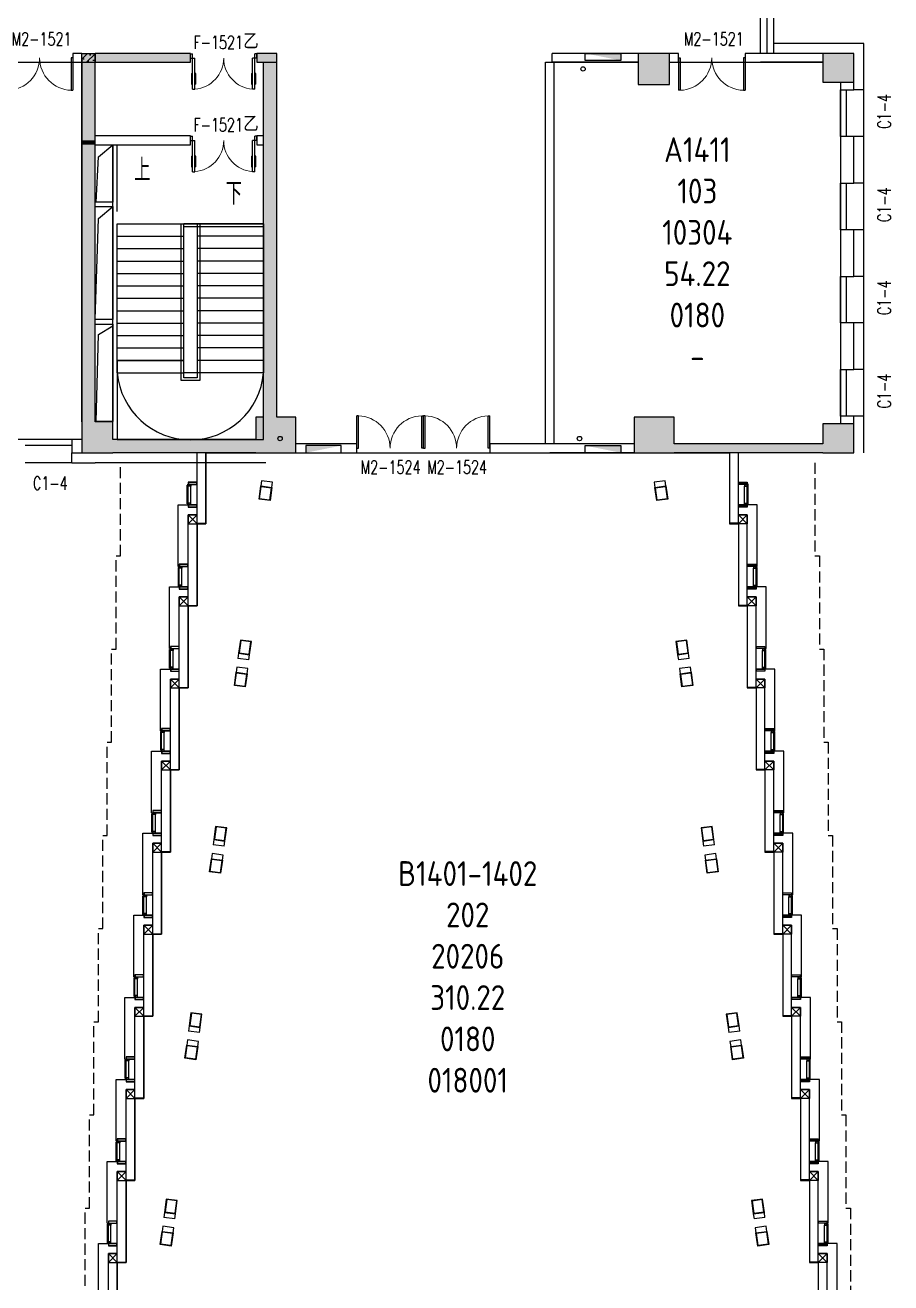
# Model space of a CAD drawing. Extents: x 2066852 to 2142668, y 313528 to 416301.
# Drawn here: x 2123138 to 2142649, y 364957 to 393301 of the extents above; entities that cross this region are included whole.
import ezdxf

# ---------------------------------------------------------------- set-up
doc = ezdxf.new("R2010")
doc.units = 0
doc.header["$LTSCALE"] = 1000
doc.header["$MEASUREMENT"] = 0
doc.linetypes.add('DASH', pattern=[0.35, 0.25, -0.1])
for name, color, linetype in [('body', 30, 'Continuous'), ('RM$', 5, 'Continuous'), ('RM$TXT', 5, 'Continuous'), ('消防', 222, 'Continuous')]:
    doc.layers.add(name, color=color, linetype=linetype)
doc.styles.add('_TCH_DIM', font='SIMPLEX', dxfattribs={"bigfont": 'GBCBIG'})
doc.styles.add('_TCH_WINDOW', font='txt.shx', dxfattribs={"height": 3.5, "bigfont": 'hztxt.shx'})
doc.styles.get("Standard").update_dxf_attribs({"font": 'gbenor.shx', "bigfont": 'gbcbig.shx'})

# ---------------------------------------------------------------- blocks, each defined once
blk = doc.blocks.new('cde')
at = {"layer": '消防'}
blk.add_hatch(color=256, dxfattribs=at).paths.add_polyline_path([(-873427, -271674), (-874227, -271674), (-873427, -271834)])
blk.add_lwpolyline([(-874227, -271674), (-873427, -271674), (-873427, -271834), (-874227, -271834)], close=True, dxfattribs=at)
blk = doc.blocks.new('fw1')
at = {"layer": 'body'}
for p, q in [((2130523, 440580), (2130576, 441599)), ((2130576, 441599), (2130896, 441870)), ((2130896, 440580), (2130496, 440580)), ((2130576, 440209), (2130896, 440480)), ((2130497, 437930), (2130576, 440209)), ((2130576, 437595), (2130896, 437790)), ((2130523, 435630), (2130576, 437595)), ((2130897, 435630), (2130497, 435630)), ((2130897, 435630), (2130497, 435630))]:
    blk.add_line(p, q, dxfattribs=at)
for points in [[(2130496, 441870), (2130896, 441870), (2130896, 440580), (2130496, 440580)], [(2130496, 440480), (2130896, 440480), (2130896, 437930), (2130497, 437930)], [(2130497, 437830), (2130896, 437830), (2130896, 435630), (2130497, 435630)]]:
    blk.add_lwpolyline(points, close=True, dxfattribs=at)
blk = doc.blocks.new('$WINLIB2D$00000004')
for p, q in [((-0.5, 0.5), (0.5, 0.5)), ((-0.5, 0.241), (0.5, 0.241)), ((-0.5, -0.5), (0.5, -0.5))]:
    blk.add_line(p, q)
blk = doc.blocks.new('$DorLib2D$00000002')
for p, q in [((-0.5, 0), (-0.5, 0.4875)), ((-0.475, 0.4875), (-0.5, 0.4875)), ((-0.475, 0), (-0.475, 0.4875)), ((0.475, 0), (0.475, 0.4875)), ((0.475, 0.4875), (0.5, 0.4875)), ((0.5, 0), (0.5, 0.4875)), ((-0.5, 0), (-0.475, 0)), ((0.5, 0), (0.475, 0))]:
    blk.add_line(p, q)
at = {"lineweight": 13}
for centre, start, end in [((-0.4875, 0), 0, 88.53072), ((0.4875, 0), 91.46928, 180)]:
    blk.add_arc(centre, 0.4875, start, end, dxfattribs=at)
blk = doc.blocks.new('$DorLib2D$00000011')
at = {"lineweight": 13}
for p, q in [((-0.483, 0.396), (-0.483, 0.235)), ((-0.417, 0.396), (-0.417, 0.235)), ((0.417, 0.396), (0.417, 0.235)), ((0.483, 0.396), (0.483, 0.235))]:
    blk.add_line(p, q, dxfattribs=at)
for p, q in [((-0.483, 0.396), (-0.467, 0.396)), ((-0.467, 0.471), (-0.467, -0.062)), ((-0.467, 0.471), (-0.433, 0.471)), ((-0.433, 0.471), (-0.433, 0.004)), ((-0.417, 0.396), (-0.433, 0.396)), ((0.417, 0.396), (0.433, 0.396)), ((0.433, 0.471), (0.433, 0.004)), ((0.467, 0.471), (0.433, 0.471)), ((0.467, 0.471), (0.467, -0.062)), ((0.483, 0.396), (0.467, 0.396)), ((-0.483, 0.235), (-0.467, 0.235)), ((-0.417, 0.235), (-0.433, 0.235)), ((0.417, 0.235), (0.433, 0.235)), ((0.483, 0.235), (0.467, 0.235)), ((-0.5, 0.004), (-0.433, 0.004)), ((-0.5, 0.004), (-0.5, -0.062)), ((0.5, 0.004), (0.433, 0.004)), ((0.5, 0.004), (0.5, -0.062)), ((-0.5, -0.062), (-0.467, -0.062)), ((0.5, -0.062), (0.467, -0.062))]:
    blk.add_line(p, q)
for centre, start, end in [((-0.467, 0.004), 0, 85.904), ((0.467, 0.004), 94.096, 180)]:
    blk.add_arc(centre, 0.467, start, end, dxfattribs=at)

msp = doc.modelspace()

# ---------------------------------------------------------------- hatches: boundary and pattern name
at = {"layer": 'body'}
h = msp.add_hatch(dxfattribs=at)
h.set_pattern_fill('钢筋混凝土', color=256, scale=50, style=0)
h.set_pattern_definition([(45, (0, 0), (-88.388348, 88.388348), []), (50, (0, 0), (358.63009, -31.376067), [37.5, -412.5]), (355, (0, 0), (-69.375667, 376.096067), [30, -330]), (100.4514, (29.9, -2.6), (289.25469, 344.71977), [31.870095, -350.571056]), (46.1842, (0, 100), (533.62052, -82.75951), [56.25, -618.75]), (96.6356, (44.47, 93.1), (467.33135, 487.05894), [47.80514, -525.8565]), (351.1842, (0, 100), (467.33097, 487.0593), [45, -495]), (21, (50, 75), (298.453526, -201.309445), [37.5, -412.5]), (326, (50, 75), (121.657666, 362.57502), [30, -330]), (71.4514, (74.87, 58.22), (420.111314, 161.26525), [31.870095, -350.571056]), (37.5, (0, 0), (6.079928, 166.446927), [0, -326, 0, -335, 0, -331.25]), (7.5, (0, 0), (131.534769, 197.205856), [0, -191, 0, -318.5, 0, -126.25]), (327.5, (-111.5, 0), (266.911218, -11.277436), [0, -125, 0, -390, 0, -517.5]), (317.5, (-161.5, 0), (291.593085, 50.05249), [0, -162.5, 0, -259, 0, -367.5])])
h.paths.add_polyline_path([(2124713, 392464), (2124713, 392664), (2124413, 392664), (2124413, 392464)])
for points in [[(2124413, 390704), (2124713, 390704), (2124713, 392664), (2124413, 392664)], [(2124713, 392464), (2126863, 392464), (2126863, 392664), (2124713, 392664)], [(2128813, 392664), (2128363, 392664), (2128363, 392464), (2128813, 392464)], [(2136954, 391964), (2137663, 391964), (2137663, 392664), (2136954, 392664)], [(2141113, 392014), (2141813, 392014), (2141813, 392664), (2141113, 392664)], [(2128513, 384464), (2128813, 384464), (2128813, 392464), (2128513, 392464)], [(2124413, 390604), (2124713, 390604), (2124713, 390704), (2124413, 390704)], [(2124413, 384364), (2124713, 384364), (2124713, 390604), (2124413, 390604)], [(2124413, 383664), (2125113, 383664), (2125113, 384364), (2124413, 384364)], [(2128338, 383664), (2129238, 383664), (2129238, 384464), (2128338, 384464)], [(2136863, 383664), (2137763, 383664), (2137763, 384464), (2136863, 384464)], [(2141113, 383664), (2141813, 383664), (2141813, 384314), (2141113, 384314)], [(2125113, 383964), (2125113, 383664), (2128338, 383664), (2128338, 383964)], [(2137763, 383864), (2137763, 383664), (2141113, 383664), (2141113, 383864)]]:
    msp.add_hatch(color=256, dxfattribs=at).paths.add_polyline_path(points)

# ---------------------------------------------------------------- linework, layer by layer
for p, q in [((2139713, 392664), (2139713, 395065)), ((2139863, 392664), (2139863, 395065)), ((2140013, 392664), (2140013, 395065)), ((2142038, 392890), (2140013, 392890)), ((2142038, 391840), (2142038, 392890)), ((2124413, 392664), (2124213, 392664)), ((2124213, 392664), (2124213, 392464)), ((2124413, 392464), (2124413, 392664)), ((2124413, 392664), (2124713, 392664)), ((2124413, 390704), (2124413, 392664)), ((2124413, 392664), (2124713, 392664)), ((2124713, 392464), (2124713, 392664)), ((2124713, 390704), (2124713, 392664)), ((2126863, 392664), (2124713, 392664)), ((2124713, 392664), (2124713, 392464)), ((2126863, 392464), (2126863, 392664)), ((2128813, 392664), (2128363, 392664)), ((2128363, 392664), (2128363, 392464)), ((2128813, 392464), (2128813, 392664)), ((2136954, 392664), (2135013, 392664)), ((2135013, 392464), (2135013, 392664)), ((2137663, 392664), (2136954, 392664)), ((2136954, 392664), (2136954, 391964)), ((2137863, 392664), (2137663, 392664)), ((2137663, 391964), (2137663, 392664)), ((2137863, 392464), (2137863, 392664)), ((2139713, 392664), (2139363, 392664)), ((2139363, 392664), (2139363, 392464)), ((2141113, 392664), (2139713, 392664)), ((2141813, 392664), (2141113, 392664)), ((2141113, 392664), (2141113, 392014)), ((2141813, 392014), (2141813, 392664)), ((2124213, 392464), (2124413, 392464)), ((2124413, 392464), (2124713, 392464)), ((2124713, 392464), (2126863, 392464)), ((2128363, 392464), (2128813, 392464)), ((2128513, 384464), (2128513, 392464)), ((2128513, 392464), (2128813, 392464)), ((2128813, 384464), (2128813, 392464)), ((2134863, 383864), (2134863, 392464)), ((2134863, 392464), (2135063, 392464)), ((2136954, 392464), (2135013, 392464)), ((2135063, 383864), (2135063, 392464)), ((2137663, 392464), (2137863, 392464)), ((2139363, 392464), (2139713, 392464)), ((2141113, 392464), (2139713, 392464)), ((2141113, 392014), (2141813, 392014)), ((2141513, 392014), (2141513, 391840)), ((2141813, 391840), (2141813, 392014)), ((2136954, 391964), (2137663, 391964)), ((2141513, 391840), (2141813, 391840)), ((2142038, 391840), (2141813, 391840)), ((2124413, 390804), (2124413, 390804)), ((2124413, 390804), (2124413, 390604)), ((2124413, 390604), (2124413, 390704)), ((2124413, 384364), (2124413, 390604)), ((2124413, 390604), (2124413, 390604)), ((2126863, 390804), (2124713, 390804)), ((2124713, 390604), (2124713, 390704)), ((2124713, 384364), (2124713, 390604)), ((2124713, 390604), (2126863, 390604)), ((2125113, 383964), (2125113, 390604)), ((2125213, 389104), (2125213, 390604)), ((2125213, 389104), (2125213, 390604)), ((2125213, 389104), (2125213, 390604)), ((2126863, 390604), (2126863, 390804)), ((2128513, 390804), (2128363, 390804)), ((2128363, 390804), (2128363, 390604)), ((2128363, 390604), (2128513, 390604)), ((2128513, 390604), (2128513, 390804)), ((2141813, 390790), (2141513, 390790)), ((2141513, 390790), (2141513, 389740)), ((2141813, 389740), (2141813, 390790)), ((2142038, 390790), (2141813, 390790)), ((2142038, 389740), (2142038, 390790)), ((2141513, 389740), (2141813, 389740)), ((2142038, 389740), (2141813, 389740)), ((2125213, 385465), (2125213, 388825)), ((2125213, 388825), (2126713, 388825)), ((2126653, 385295), (2126653, 388825)), ((2126653, 388825), (2128513, 388825)), ((2127013, 388825), (2126713, 388825)), ((2126713, 385465), (2126713, 388825)), ((2126713, 385355), (2126713, 388765)), ((2126713, 388765), (2128513, 388765)), ((2127013, 388825), (2127013, 385465)), ((2128513, 388825), (2127013, 388825)), ((2127013, 388825), (2127013, 385355)), ((2127073, 388825), (2127013, 388825)), ((2127073, 388825), (2127073, 385295)), ((2128513, 388825), (2128513, 385465)), ((2128513, 388825), (2128513, 388765)), ((2141813, 388690), (2141513, 388690)), ((2141513, 388690), (2141513, 387640)), ((2141813, 387640), (2141813, 388690)), ((2142038, 388690), (2141813, 388690)), ((2142038, 387640), (2142038, 388690)), ((2125213, 388545), (2126713, 388545)), ((2128513, 388545), (2127013, 388545)), ((2125213, 388265), (2126713, 388265)), ((2128513, 388265), (2127013, 388265)), ((2125213, 387985), (2126713, 387985)), ((2128513, 387985), (2127013, 387985)), ((2125213, 387705), (2126713, 387705)), ((2128513, 387705), (2127013, 387705)), ((2141513, 387640), (2141813, 387640)), ((2142038, 387640), (2141813, 387640)), ((2125213, 387425), (2126713, 387425)), ((2128513, 387425), (2127013, 387425)), ((2125213, 387145), (2126713, 387145)), ((2128513, 387145), (2127013, 387145)), ((2125213, 386865), (2126713, 386865)), ((2128513, 386865), (2127013, 386865)), ((2125213, 386585), (2126713, 386585)), ((2128513, 386585), (2127013, 386585)), ((2141813, 386590), (2141513, 386590)), ((2141513, 386590), (2141513, 385540)), ((2141813, 385540), (2141813, 386590)), ((2142038, 386590), (2141813, 386590)), ((2142038, 385540), (2142038, 386590)), ((2125213, 386305), (2126713, 386305)), ((2128513, 386305), (2127013, 386305)), ((2125213, 386025), (2126713, 386025)), ((2128513, 386025), (2127013, 386025)), ((2125213, 385745), (2126713, 385745)), ((2125213, 385745), (2125213, 383964)), ((2126713, 385745), (2125213, 385745)), ((2126713, 385465), (2126713, 385745)), ((2128513, 385745), (2127013, 385745)), ((2141513, 385540), (2141813, 385540)), ((2142038, 385540), (2141813, 385540)), ((2125213, 385465), (2126713, 385465)), ((2127073, 385295), (2126653, 385295)), ((2128513, 385465), (2126713, 385465)), ((2127013, 385355), (2126713, 385355)), ((2128513, 385465), (2127013, 385465)), ((2128513, 383964), (2128513, 385465)), ((2124413, 384364), (2124413, 383664)), ((2125113, 384364), (2124713, 384364)), ((2125113, 383964), (2125113, 384364)), ((2128513, 384464), (2128338, 384464)), ((2128338, 384464), (2128338, 383964)), ((2129238, 384464), (2128813, 384464)), ((2129238, 383664), (2129238, 384464)), ((2137763, 384464), (2136863, 384464)), ((2136863, 384464), (2136863, 383664)), ((2137763, 383864), (2137763, 384464)), ((2141813, 384490), (2141513, 384490)), ((2141513, 384490), (2141513, 384314)), ((2141813, 384314), (2141813, 384490)), ((2142038, 384490), (2141813, 384490)), ((2142038, 383664), (2142038, 384490)), ((2141813, 384314), (2141113, 384314)), ((2141113, 384314), (2141113, 383864)), ((2141813, 383664), (2141813, 384314)), ((2124413, 383964), (2124188, 383964)), ((2124188, 383964), (2124188, 383664)), ((2128338, 383964), (2125113, 383964)), ((2125213, 383964), (2128513, 383964)), ((2130613, 383864), (2129238, 383864)), ((2130613, 383664), (2130613, 383864)), ((2134963, 383864), (2133613, 383864)), ((2133613, 383864), (2133613, 383664)), ((2136863, 383864), (2134963, 383864)), ((2141113, 383864), (2137763, 383864)), ((2124188, 383664), (2124413, 383664)), ((2124188, 383440), (2124188, 383664)), ((2124413, 383664), (2125113, 383664)), ((2128338, 383664), (2125113, 383664)), ((2125113, 383664), (2125113, 383664)), ((2128338, 383664), (2128338, 383664)), ((2128338, 383664), (2129238, 383664)), ((2129238, 383664), (2130613, 383664)), ((2133613, 383664), (2134963, 383664)), ((2136863, 383664), (2134963, 383664)), ((2136863, 383664), (2137763, 383664)), ((2141113, 383664), (2137763, 383664)), ((2137763, 383664), (2137763, 383664)), ((2141113, 383664), (2141813, 383664)), ((2124188, 383440), (2124713, 383440)), ((2128563, 383440), (2124713, 383440)), ((2126788, 382950), (2127013, 382950)), ((2126793, 382510), (2126793, 382930)), ((2126798, 382930), (2126793, 382930)), ((2126813, 382930), (2126808, 382930)), ((2126813, 382510), (2126813, 382930)), ((2139438, 382950), (2139213, 382950)), ((2139413, 382510), (2139413, 382930)), ((2139413, 382930), (2139418, 382930)), ((2139428, 382930), (2139433, 382930)), ((2139433, 382510), (2139433, 382930)), ((2126873, 382530), (2126873, 382910)), ((2139353, 382530), (2139353, 382910)), ((2126788, 382490), (2127013, 382490)), ((2126798, 382510), (2126793, 382510)), ((2126813, 382510), (2126808, 382510)), ((2139438, 382490), (2139213, 382490)), ((2139413, 382510), (2139418, 382510)), ((2139428, 382510), (2139433, 382510)), ((2126813, 382265), (2127013, 382065)), ((2127013, 382265), (2126813, 382065)), ((2139413, 382265), (2139213, 382065)), ((2139213, 382265), (2139413, 382065)), ((2126588, 381100), (2126813, 381100)), ((2126593, 380660), (2126593, 381080)), ((2126598, 381080), (2126593, 381080)), ((2126613, 381080), (2126608, 381080)), ((2126613, 380660), (2126613, 381080)), ((2126673, 380680), (2126673, 381060)), ((2139638, 381100), (2139413, 381100)), ((2139553, 380680), (2139553, 381060)), ((2139613, 380660), (2139613, 381080)), ((2139613, 381080), (2139618, 381080)), ((2139628, 381080), (2139633, 381080)), ((2139633, 380660), (2139633, 381080)), ((2126598, 380660), (2126593, 380660)), ((2126613, 380660), (2126608, 380660)), ((2139613, 380660), (2139618, 380660)), ((2139628, 380660), (2139633, 380660)), ((2126588, 380640), (2126813, 380640)), ((2126613, 380415), (2126813, 380215)), ((2126813, 380415), (2126613, 380215)), ((2139638, 380640), (2139413, 380640)), ((2139613, 380415), (2139413, 380215)), ((2139413, 380415), (2139613, 380215)), ((2126388, 379250), (2126613, 379250)), ((2139838, 379250), (2139613, 379250)), ((2126393, 378810), (2126393, 379230)), ((2126398, 379230), (2126393, 379230)), ((2126413, 379230), (2126408, 379230)), ((2126413, 378810), (2126413, 379230)), ((2126473, 378830), (2126473, 379210)), ((2139753, 378830), (2139753, 379210)), ((2139813, 378810), (2139813, 379230)), ((2139813, 379230), (2139818, 379230)), ((2139828, 379230), (2139833, 379230)), ((2139833, 378810), (2139833, 379230)), ((2126388, 378790), (2126613, 378790)), ((2126398, 378810), (2126393, 378810)), ((2126413, 378810), (2126408, 378810)), ((2139838, 378790), (2139613, 378790)), ((2139813, 378810), (2139818, 378810)), ((2139828, 378810), (2139833, 378810)), ((2126413, 378565), (2126613, 378365)), ((2126613, 378565), (2126413, 378365)), ((2139813, 378565), (2139613, 378365)), ((2139613, 378565), (2139813, 378365)), ((2126188, 377400), (2126413, 377400)), ((2126193, 376960), (2126193, 377380)), ((2126198, 377380), (2126193, 377380)), ((2126213, 377380), (2126208, 377380)), ((2126213, 376960), (2126213, 377380)), ((2126273, 376980), (2126273, 377360)), ((2140038, 377400), (2139813, 377400)), ((2139953, 376980), (2139953, 377360)), ((2140013, 376960), (2140013, 377380)), ((2140013, 377380), (2140018, 377380)), ((2140028, 377380), (2140033, 377380)), ((2140033, 376960), (2140033, 377380)), ((2126188, 376940), (2126413, 376940)), ((2126198, 376960), (2126193, 376960)), ((2126213, 376960), (2126208, 376960)), ((2126213, 376715), (2126413, 376515)), ((2126413, 376715), (2126213, 376515)), ((2140038, 376940), (2139813, 376940)), ((2140013, 376715), (2139813, 376515)), ((2139813, 376715), (2140013, 376515)), ((2140013, 376960), (2140018, 376960)), ((2140028, 376960), (2140033, 376960)), ((2125988, 375550), (2126213, 375550)), ((2125993, 375110), (2125993, 375530)), ((2125998, 375530), (2125993, 375530)), ((2126013, 375530), (2126008, 375530)), ((2126013, 375110), (2126013, 375530)), ((2126073, 375130), (2126073, 375510)), ((2140238, 375550), (2140013, 375550)), ((2140153, 375130), (2140153, 375510)), ((2140213, 375110), (2140213, 375530)), ((2140213, 375530), (2140218, 375530)), ((2140228, 375530), (2140233, 375530)), ((2140233, 375110), (2140233, 375530)), ((2125988, 375090), (2126213, 375090)), ((2125998, 375110), (2125993, 375110)), ((2126013, 375110), (2126008, 375110)), ((2140238, 375090), (2140013, 375090)), ((2140213, 375110), (2140218, 375110)), ((2140228, 375110), (2140233, 375110)), ((2126013, 374865), (2126213, 374665)), ((2126213, 374865), (2126013, 374665)), ((2140213, 374865), (2140013, 374665)), ((2140013, 374865), (2140213, 374665)), ((2125788, 373700), (2126013, 373700)), ((2125793, 373260), (2125793, 373680)), ((2125798, 373680), (2125793, 373680)), ((2125813, 373680), (2125808, 373680)), ((2125813, 373260), (2125813, 373680)), ((2125873, 373280), (2125873, 373660)), ((2140438, 373700), (2140213, 373700)), ((2140353, 373280), (2140353, 373660)), ((2140413, 373260), (2140413, 373680)), ((2140413, 373680), (2140418, 373680)), ((2140428, 373680), (2140433, 373680)), ((2140433, 373260), (2140433, 373680)), ((2125788, 373240), (2126013, 373240)), ((2125798, 373260), (2125793, 373260)), ((2125813, 373260), (2125808, 373260)), ((2125813, 373015), (2126013, 372815)), ((2126013, 373015), (2125813, 372815)), ((2140438, 373240), (2140213, 373240)), ((2140413, 373015), (2140213, 372815)), ((2140213, 373015), (2140413, 372815)), ((2140413, 373260), (2140418, 373260)), ((2140428, 373260), (2140433, 373260)), ((2125588, 371850), (2125813, 371850)), ((2125593, 371410), (2125593, 371830)), ((2125598, 371830), (2125593, 371830)), ((2125613, 371830), (2125608, 371830)), ((2125613, 371410), (2125613, 371830)), ((2125673, 371430), (2125673, 371810)), ((2140638, 371850), (2140413, 371850)), ((2140553, 371430), (2140553, 371810)), ((2140613, 371410), (2140613, 371830)), ((2140613, 371830), (2140618, 371830)), ((2140628, 371830), (2140633, 371830)), ((2140633, 371410), (2140633, 371830)), ((2125588, 371390), (2125813, 371390)), ((2125598, 371410), (2125593, 371410)), ((2125613, 371410), (2125608, 371410)), ((2140638, 371390), (2140413, 371390)), ((2140613, 371410), (2140618, 371410)), ((2140628, 371410), (2140633, 371410)), ((2125613, 371165), (2125813, 370965)), ((2125813, 371165), (2125613, 370965)), ((2140613, 371165), (2140413, 370965)), ((2140413, 371165), (2140613, 370965)), ((2125388, 370000), (2125613, 370000)), ((2125393, 369560), (2125393, 369980)), ((2125398, 369980), (2125393, 369980)), ((2125413, 369980), (2125408, 369980)), ((2125413, 369560), (2125413, 369980)), ((2125473, 369580), (2125473, 369960)), ((2140838, 370000), (2140613, 370000)), ((2140753, 369580), (2140753, 369960)), ((2140813, 369560), (2140813, 369980)), ((2140813, 369980), (2140818, 369980)), ((2140828, 369980), (2140833, 369980)), ((2140833, 369560), (2140833, 369980)), ((2125388, 369540), (2125613, 369540)), ((2125398, 369560), (2125393, 369560)), ((2125413, 369560), (2125408, 369560)), ((2140838, 369540), (2140613, 369540)), ((2140813, 369560), (2140818, 369560)), ((2140828, 369560), (2140833, 369560)), ((2125413, 369315), (2125613, 369115)), ((2125613, 369315), (2125413, 369115)), ((2140813, 369315), (2140613, 369115)), ((2140613, 369315), (2140813, 369115)), ((2125188, 368150), (2125413, 368150)), ((2125193, 367710), (2125193, 368130)), ((2125198, 368130), (2125193, 368130)), ((2125213, 368130), (2125208, 368130)), ((2125213, 367710), (2125213, 368130)), ((2125273, 367730), (2125273, 368110)), ((2141038, 368150), (2140813, 368150)), ((2140953, 367730), (2140953, 368110)), ((2141013, 367710), (2141013, 368130)), ((2141013, 368130), (2141018, 368130)), ((2141028, 368130), (2141033, 368130)), ((2141033, 367710), (2141033, 368130)), ((2125188, 367690), (2125413, 367690)), ((2125198, 367710), (2125193, 367710)), ((2125213, 367710), (2125208, 367710)), ((2141038, 367690), (2140813, 367690)), ((2141013, 367710), (2141018, 367710)), ((2141028, 367710), (2141033, 367710)), ((2125213, 367465), (2125413, 367265)), ((2125413, 367465), (2125213, 367265)), ((2141013, 367465), (2140813, 367265)), ((2140813, 367465), (2141013, 367265)), ((2124988, 366300), (2125213, 366300)), ((2124993, 365860), (2124993, 366280)), ((2124998, 366280), (2124993, 366280)), ((2125013, 366280), (2125008, 366280)), ((2125013, 365860), (2125013, 366280)), ((2125073, 365880), (2125073, 366260)), ((2141238, 366300), (2141013, 366300)), ((2141153, 365880), (2141153, 366260)), ((2141213, 365860), (2141213, 366280)), ((2141213, 366280), (2141218, 366280)), ((2141228, 366280), (2141233, 366280)), ((2141233, 365860), (2141233, 366280)), ((2124988, 365840), (2125213, 365840)), ((2124998, 365860), (2124993, 365860)), ((2125013, 365860), (2125008, 365860)), ((2141238, 365840), (2141013, 365840)), ((2141213, 365860), (2141218, 365860)), ((2141228, 365860), (2141233, 365860)), ((2125013, 365615), (2125213, 365415)), ((2125213, 365615), (2125013, 365415)), ((2141213, 365615), (2141013, 365415)), ((2141013, 365615), (2141213, 365415))]:
    msp.add_line(p, q, dxfattribs=at)
at = {"layer": 'body', "ltscale": 15}
for p, q in [((2128464, 383032), (2128448, 382916)), ((2128711, 382999), (2128464, 383032)), ((2128696, 382883), (2128711, 382999)), ((2137566, 383032), (2137318, 382999)), ((2137318, 382999), (2137333, 382883)), ((2137581, 382916), (2137566, 383032)), ((2127949, 379146), (2127934, 379030)), ((2128181, 378997), (2127934, 379030)), ((2128181, 378997), (2128197, 379113)), ((2137844, 379113), (2137860, 378997)), ((2138107, 379030), (2137860, 378997)), ((2138107, 379030), (2138092, 379146)), ((2127907, 378832), (2127892, 378716)), ((2128155, 378799), (2127907, 378832)), ((2128140, 378683), (2128155, 378799)), ((2138134, 378832), (2137886, 378799)), ((2137886, 378799), (2137902, 378683)), ((2138150, 378716), (2138134, 378832)), ((2127393, 374946), (2127377, 374830)), ((2127625, 374797), (2127377, 374830)), ((2127625, 374797), (2127641, 374913)), ((2138413, 374913), (2138428, 374797)), ((2138676, 374830), (2138428, 374797)), ((2138676, 374830), (2138660, 374946)), ((2127351, 374632), (2127336, 374516)), ((2127599, 374599), (2127351, 374632)), ((2127584, 374483), (2127599, 374599)), ((2138703, 374632), (2138455, 374599)), ((2138455, 374599), (2138471, 374483)), ((2138719, 374516), (2138703, 374632)), ((2126837, 370746), (2126821, 370630)), ((2139245, 370630), (2139229, 370746)), ((2127069, 370597), (2126821, 370630)), ((2127069, 370597), (2127084, 370713)), ((2138981, 370713), (2138997, 370597)), ((2139245, 370630), (2138997, 370597)), ((2126795, 370432), (2126780, 370316)), ((2127043, 370399), (2126795, 370432)), ((2127027, 370283), (2127043, 370399)), ((2139272, 370432), (2139024, 370399)), ((2139024, 370399), (2139040, 370283)), ((2139287, 370316), (2139272, 370432)), ((2126280, 366546), (2126265, 366430)), ((2126513, 366397), (2126528, 366513)), ((2139550, 366513), (2139566, 366397)), ((2139813, 366430), (2139798, 366546)), ((2126239, 366232), (2126223, 366116)), ((2126487, 366199), (2126239, 366232)), ((2126513, 366397), (2126265, 366430)), ((2139813, 366430), (2139566, 366397)), ((2139840, 366232), (2139593, 366199)), ((2139856, 366116), (2139840, 366232)), ((2126471, 366083), (2126487, 366199)), ((2139593, 366199), (2139608, 366083))]:
    msp.add_line(p, q, dxfattribs=at)
at = {"layer": 'body'}
for points in [[(2125755, 389536, 0, 0, 0), (2125755, 388453, 120, 0, 0), (2125755, 388003, 0, 0, 0)], [(2127805, 389105, 0, 0, 0), (2127805, 384776, 0, 0, 0), (2125655, 384776, 0, 0, 0), (2125655, 387162, 120, 0, 0), (2125655, 387612, 0, 0, 0)]]:
    msp.add_lwpolyline(points, format="xyseb", dxfattribs=at)
for points in [[(2125013, 363765), (2125013, 365615), (2125213, 365615), (2125213, 367465), (2125413, 367465), (2125413, 369315), (2125613, 369315), (2125613, 371165), (2125813, 371165), (2125813, 373015), (2126013, 373015), (2126013, 374865), (2126213, 374865), (2126213, 376715), (2126413, 376715), (2126413, 378565), (2126613, 378565), (2126613, 380415), (2126813, 380415), (2126813, 382265), (2127013, 382265), (2127013, 383664)], [(2127213, 383664), (2127213, 382065), (2127013, 382065), (2127013, 380215), (2126813, 380215), (2126813, 378365), (2126613, 378365), (2126613, 376515), (2126413, 376515), (2126413, 374665), (2126213, 374665), (2126213, 372815), (2126013, 372815), (2126013, 370965), (2125813, 370965), (2125813, 369115), (2125613, 369115), (2125613, 367265), (2125413, 367265), (2125413, 365415), (2125213, 365415), (2125213, 363565)], [(2139013, 383664), (2139013, 382065), (2139213, 382065), (2139213, 380215), (2139413, 380215), (2139413, 378365), (2139613, 378365), (2139613, 376515), (2139813, 376515), (2139813, 374665), (2140013, 374665), (2140013, 372815), (2140213, 372815), (2140213, 370965), (2140413, 370965), (2140413, 369115), (2140613, 369115), (2140613, 367265), (2140813, 367265), (2140813, 365415), (2141013, 365415), (2141013, 363565)], [(2141213, 363765), (2141213, 365615), (2141013, 365615), (2141013, 367465), (2140813, 367465), (2140813, 369315), (2140613, 369315), (2140613, 371165), (2140413, 371165), (2140413, 373015), (2140213, 373015), (2140213, 374865), (2140013, 374865), (2140013, 376715), (2139813, 376715), (2139813, 378565), (2139613, 378565), (2139613, 380415), (2139413, 380415), (2139413, 382265), (2139213, 382265), (2139213, 383664)], [(2126813, 382950), (2126873, 382950), (2126873, 382910), (2126813, 382910), (2126813, 382950)], [(2139413, 382950), (2139353, 382950), (2139353, 382910), (2139413, 382910), (2139413, 382950)], [(2126588, 381100), (2126588, 382490), (2126788, 382490)], [(2126813, 382490), (2126873, 382490), (2126873, 382530), (2126813, 382530), (2126813, 382490)], [(2139413, 382490), (2139353, 382490), (2139353, 382530), (2139413, 382530), (2139413, 382490)], [(2139638, 381100), (2139638, 382490), (2139438, 382490)], [(2126613, 381100), (2126673, 381100), (2126673, 381060), (2126613, 381060), (2126613, 381100)], [(2139613, 381100), (2139553, 381100), (2139553, 381060), (2139613, 381060), (2139613, 381100)], [(2126613, 380640), (2126673, 380640), (2126673, 380680), (2126613, 380680), (2126613, 380640)], [(2139613, 380640), (2139553, 380640), (2139553, 380680), (2139613, 380680), (2139613, 380640)], [(2126388, 379250), (2126388, 380640), (2126588, 380640)], [(2139838, 379250), (2139838, 380640), (2139638, 380640)], [(2126413, 379250), (2126473, 379250), (2126473, 379210), (2126413, 379210), (2126413, 379250)], [(2139813, 379250), (2139753, 379250), (2139753, 379210), (2139813, 379210), (2139813, 379250)], [(2126188, 377400), (2126188, 378790), (2126388, 378790)], [(2126413, 378790), (2126473, 378790), (2126473, 378830), (2126413, 378830), (2126413, 378790)], [(2139813, 378790), (2139753, 378790), (2139753, 378830), (2139813, 378830), (2139813, 378790)], [(2140038, 377400), (2140038, 378790), (2139838, 378790)], [(2126213, 377400), (2126273, 377400), (2126273, 377360), (2126213, 377360), (2126213, 377400)], [(2140013, 377400), (2139953, 377400), (2139953, 377360), (2140013, 377360), (2140013, 377400)], [(2126213, 376940), (2126273, 376940), (2126273, 376980), (2126213, 376980), (2126213, 376940)], [(2140013, 376940), (2139953, 376940), (2139953, 376980), (2140013, 376980), (2140013, 376940)], [(2125988, 375550), (2125988, 376940), (2126188, 376940)], [(2140238, 375550), (2140238, 376940), (2140038, 376940)], [(2126013, 375550), (2126073, 375550), (2126073, 375510), (2126013, 375510), (2126013, 375550)], [(2140213, 375550), (2140153, 375550), (2140153, 375510), (2140213, 375510), (2140213, 375550)], [(2125788, 373700), (2125788, 375090), (2125988, 375090)], [(2126013, 375090), (2126073, 375090), (2126073, 375130), (2126013, 375130), (2126013, 375090)], [(2140213, 375090), (2140153, 375090), (2140153, 375130), (2140213, 375130), (2140213, 375090)], [(2140438, 373700), (2140438, 375090), (2140238, 375090)], [(2125813, 373700), (2125873, 373700), (2125873, 373660), (2125813, 373660), (2125813, 373700)], [(2140413, 373700), (2140353, 373700), (2140353, 373660), (2140413, 373660), (2140413, 373700)], [(2125588, 371850), (2125588, 373240), (2125788, 373240)], [(2125813, 373240), (2125873, 373240), (2125873, 373280), (2125813, 373280), (2125813, 373240)], [(2140413, 373240), (2140353, 373240), (2140353, 373280), (2140413, 373280), (2140413, 373240)], [(2140638, 371850), (2140638, 373240), (2140438, 373240)], [(2125613, 371850), (2125673, 371850), (2125673, 371810), (2125613, 371810), (2125613, 371850)], [(2140613, 371850), (2140553, 371850), (2140553, 371810), (2140613, 371810), (2140613, 371850)], [(2125388, 370000), (2125388, 371390), (2125588, 371390)], [(2125613, 371390), (2125673, 371390), (2125673, 371430), (2125613, 371430), (2125613, 371390)], [(2140613, 371390), (2140553, 371390), (2140553, 371430), (2140613, 371430), (2140613, 371390)], [(2140838, 370000), (2140838, 371390), (2140638, 371390)], [(2125413, 370000), (2125473, 370000), (2125473, 369960), (2125413, 369960), (2125413, 370000)], [(2140813, 370000), (2140753, 370000), (2140753, 369960), (2140813, 369960), (2140813, 370000)], [(2125188, 368150), (2125188, 369540), (2125388, 369540)], [(2125413, 369540), (2125473, 369540), (2125473, 369580), (2125413, 369580), (2125413, 369540)], [(2140813, 369540), (2140753, 369540), (2140753, 369580), (2140813, 369580), (2140813, 369540)], [(2141038, 368150), (2141038, 369540), (2140838, 369540)], [(2125213, 368150), (2125273, 368150), (2125273, 368110), (2125213, 368110), (2125213, 368150)], [(2141013, 368150), (2140953, 368150), (2140953, 368110), (2141013, 368110), (2141013, 368150)], [(2124988, 366300), (2124988, 367690), (2125188, 367690)], [(2125213, 367690), (2125273, 367690), (2125273, 367730), (2125213, 367730), (2125213, 367690)], [(2141013, 367690), (2140953, 367690), (2140953, 367730), (2141013, 367730), (2141013, 367690)], [(2141238, 366300), (2141238, 367690), (2141038, 367690)], [(2125013, 366300), (2125073, 366300), (2125073, 366260), (2125013, 366260), (2125013, 366300)], [(2141213, 366300), (2141153, 366300), (2141153, 366260), (2141213, 366260), (2141213, 366300)], [(2124788, 364450), (2124788, 365840), (2124988, 365840)], [(2125013, 365840), (2125073, 365840), (2125073, 365880), (2125013, 365880), (2125013, 365840)], [(2141213, 365840), (2141153, 365840), (2141153, 365880), (2141213, 365880), (2141213, 365840)], [(2141438, 364450), (2141438, 365840), (2141238, 365840)]]:
    msp.add_lwpolyline(points, dxfattribs=at)
at = {"layer": 'body', "linetype": 'DASH'}
for points in [[(2124488, 364540), (2124488, 366640), (2124588, 366640), (2124588, 368740), (2124688, 368740), (2124688, 370840), (2124788, 370840), (2124788, 372940), (2124888, 372940), (2124888, 375040), (2124988, 375040), (2124988, 377140), (2125088, 377140), (2125088, 379240), (2125188, 379240), (2125188, 381340), (2125288, 381340), (2125288, 383440), (2124713, 383440)], [(2140938, 383440), (2140938, 381340), (2141038, 381340), (2141038, 379240), (2141138, 379240), (2141138, 377140), (2141238, 377140), (2141238, 375040), (2141338, 375040), (2141338, 372940), (2141438, 372940), (2141438, 370840), (2141538, 370840), (2141538, 368740), (2141638, 368740), (2141638, 366640), (2141738, 366640), (2141738, 364540)]]:
    msp.add_lwpolyline(points, dxfattribs=at)
at = {"layer": 'body'}
for points in [[(2127013, 383000), (2126813, 383000), (2126813, 382950), (2127013, 382950)], [(2127008, 382995), (2126818, 382995), (2126818, 382955), (2127008, 382955)], [(2126818, 382945), (2126868, 382945), (2126868, 382915), (2126818, 382915)], [(2139213, 383000), (2139413, 383000), (2139413, 382950), (2139213, 382950)], [(2139218, 382995), (2139408, 382995), (2139408, 382955), (2139218, 382955)], [(2139408, 382945), (2139358, 382945), (2139358, 382915), (2139408, 382915)], [(2128696, 382883), (2128657, 382586), (2128409, 382619), (2128448, 382916)], [(2128685, 382874), (2128648, 382597), (2128420, 382627), (2128457, 382905)], [(2137581, 382916), (2137621, 382619), (2137374, 382586), (2137333, 382883)], [(2137573, 382905), (2137610, 382628), (2137382, 382597), (2137345, 382874)], [(2127013, 382490), (2126813, 382490), (2126813, 382440), (2127013, 382440)], [(2126818, 382495), (2126868, 382495), (2126868, 382525), (2126818, 382525)], [(2127008, 382485), (2126818, 382485), (2126818, 382445), (2127008, 382445)], [(2139213, 382490), (2139413, 382490), (2139413, 382440), (2139213, 382440)], [(2139218, 382485), (2139408, 382485), (2139408, 382445), (2139218, 382445)], [(2139408, 382495), (2139358, 382495), (2139358, 382525), (2139408, 382525)], [(2126813, 382065), (2127013, 382065), (2127013, 382265), (2126813, 382265)], [(2127013, 382075), (2127213, 382075), (2127213, 382065), (2127013, 382065)], [(2139213, 382075), (2139013, 382075), (2139013, 382065), (2139213, 382065)], [(2139413, 382065), (2139213, 382065), (2139213, 382265), (2139413, 382265)], [(2126813, 381150), (2126613, 381150), (2126613, 381100), (2126813, 381100)], [(2126808, 381145), (2126618, 381145), (2126618, 381105), (2126808, 381105)], [(2126618, 381095), (2126668, 381095), (2126668, 381065), (2126618, 381065)], [(2139413, 381150), (2139613, 381150), (2139613, 381100), (2139413, 381100)], [(2139418, 381145), (2139608, 381145), (2139608, 381105), (2139418, 381105)], [(2139608, 381095), (2139558, 381095), (2139558, 381065), (2139608, 381065)], [(2126618, 380645), (2126668, 380645), (2126668, 380675), (2126618, 380675)], [(2139608, 380645), (2139558, 380645), (2139558, 380675), (2139608, 380675)], [(2126813, 380640), (2126613, 380640), (2126613, 380590), (2126813, 380590)], [(2126613, 380215), (2126813, 380215), (2126813, 380415), (2126613, 380415)], [(2126808, 380635), (2126618, 380635), (2126618, 380595), (2126808, 380595)], [(2139413, 380640), (2139613, 380640), (2139613, 380590), (2139413, 380590)], [(2139613, 380215), (2139413, 380215), (2139413, 380415), (2139613, 380415)], [(2139418, 380635), (2139608, 380635), (2139608, 380595), (2139418, 380595)], [(2126813, 380225), (2127013, 380225), (2127013, 380215), (2126813, 380215)], [(2139413, 380225), (2139213, 380225), (2139213, 380215), (2139413, 380215)], [(2126613, 379300), (2126413, 379300), (2126413, 379250), (2126613, 379250)], [(2126608, 379295), (2126418, 379295), (2126418, 379255), (2126608, 379255)], [(2126418, 379245), (2126468, 379245), (2126468, 379215), (2126418, 379215)], [(2128197, 379113), (2128236, 379410), (2127988, 379443), (2127949, 379146)], [(2128188, 379124), (2128225, 379402), (2127997, 379432), (2127960, 379155)], [(2138092, 379146), (2138051, 379443), (2137804, 379410), (2137844, 379113)], [(2138080, 379155), (2138043, 379432), (2137815, 379401), (2137853, 379124)], [(2139613, 379300), (2139813, 379300), (2139813, 379250), (2139613, 379250)], [(2139618, 379295), (2139808, 379295), (2139808, 379255), (2139618, 379255)], [(2139808, 379245), (2139758, 379245), (2139758, 379215), (2139808, 379215)], [(2126613, 378790), (2126413, 378790), (2126413, 378740), (2126613, 378740)], [(2126418, 378795), (2126468, 378795), (2126468, 378825), (2126418, 378825)], [(2126608, 378785), (2126418, 378785), (2126418, 378745), (2126608, 378745)], [(2128140, 378683), (2128100, 378386), (2127853, 378419), (2127892, 378716)], [(2128129, 378674), (2128092, 378397), (2127864, 378427), (2127901, 378705)], [(2138150, 378716), (2138190, 378419), (2137942, 378386), (2137902, 378683)], [(2138141, 378705), (2138179, 378428), (2137951, 378397), (2137913, 378674)], [(2139613, 378790), (2139813, 378790), (2139813, 378740), (2139613, 378740)], [(2139618, 378785), (2139808, 378785), (2139808, 378745), (2139618, 378745)], [(2139808, 378795), (2139758, 378795), (2139758, 378825), (2139808, 378825)], [(2126413, 378365), (2126613, 378365), (2126613, 378565), (2126413, 378565)], [(2139813, 378365), (2139613, 378365), (2139613, 378565), (2139813, 378565)], [(2126613, 378375), (2126813, 378375), (2126813, 378365), (2126613, 378365)], [(2139613, 378375), (2139413, 378375), (2139413, 378365), (2139613, 378365)], [(2126413, 377450), (2126213, 377450), (2126213, 377400), (2126413, 377400)], [(2126408, 377445), (2126218, 377445), (2126218, 377405), (2126408, 377405)], [(2126218, 377395), (2126268, 377395), (2126268, 377365), (2126218, 377365)], [(2139813, 377450), (2140013, 377450), (2140013, 377400), (2139813, 377400)], [(2139818, 377445), (2140008, 377445), (2140008, 377405), (2139818, 377405)], [(2140008, 377395), (2139958, 377395), (2139958, 377365), (2140008, 377365)], [(2126218, 376945), (2126268, 376945), (2126268, 376975), (2126218, 376975)], [(2140008, 376945), (2139958, 376945), (2139958, 376975), (2140008, 376975)], [(2126413, 376940), (2126213, 376940), (2126213, 376890), (2126413, 376890)], [(2126213, 376515), (2126413, 376515), (2126413, 376715), (2126213, 376715)], [(2126408, 376935), (2126218, 376935), (2126218, 376895), (2126408, 376895)], [(2139813, 376940), (2140013, 376940), (2140013, 376890), (2139813, 376890)], [(2140013, 376515), (2139813, 376515), (2139813, 376715), (2140013, 376715)], [(2139818, 376935), (2140008, 376935), (2140008, 376895), (2139818, 376895)], [(2126413, 376525), (2126613, 376525), (2126613, 376515), (2126413, 376515)], [(2139813, 376525), (2139613, 376525), (2139613, 376515), (2139813, 376515)], [(2126213, 375600), (2126013, 375600), (2126013, 375550), (2126213, 375550)], [(2126208, 375595), (2126018, 375595), (2126018, 375555), (2126208, 375555)], [(2140013, 375600), (2140213, 375600), (2140213, 375550), (2140013, 375550)], [(2140018, 375595), (2140208, 375595), (2140208, 375555), (2140018, 375555)], [(2126018, 375545), (2126068, 375545), (2126068, 375515), (2126018, 375515)], [(2140208, 375545), (2140158, 375545), (2140158, 375515), (2140208, 375515)], [(2126213, 375090), (2126013, 375090), (2126013, 375040), (2126213, 375040)], [(2126018, 375095), (2126068, 375095), (2126068, 375125), (2126018, 375125)], [(2126208, 375085), (2126018, 375085), (2126018, 375045), (2126208, 375045)], [(2127641, 374913), (2127680, 375210), (2127432, 375243), (2127393, 374946)], [(2127632, 374924), (2127669, 375202), (2127441, 375232), (2127404, 374955)], [(2138660, 374946), (2138620, 375243), (2138372, 375210), (2138413, 374913)], [(2138649, 374955), (2138612, 375232), (2138384, 375201), (2138421, 374924)], [(2140013, 375090), (2140213, 375090), (2140213, 375040), (2140013, 375040)], [(2140018, 375085), (2140208, 375085), (2140208, 375045), (2140018, 375045)], [(2140208, 375095), (2140158, 375095), (2140158, 375125), (2140208, 375125)], [(2126013, 374665), (2126213, 374665), (2126213, 374865), (2126013, 374865)], [(2140213, 374665), (2140013, 374665), (2140013, 374865), (2140213, 374865)], [(2126213, 374675), (2126413, 374675), (2126413, 374665), (2126213, 374665)], [(2127584, 374483), (2127544, 374186), (2127296, 374219), (2127336, 374516)], [(2127572, 374474), (2127536, 374197), (2127308, 374227), (2127344, 374505)], [(2138719, 374516), (2138759, 374219), (2138511, 374186), (2138471, 374483)], [(2138710, 374505), (2138748, 374228), (2138520, 374197), (2138482, 374474)], [(2140013, 374675), (2139813, 374675), (2139813, 374665), (2140013, 374665)], [(2126013, 373750), (2125813, 373750), (2125813, 373700), (2126013, 373700)], [(2126008, 373745), (2125818, 373745), (2125818, 373705), (2126008, 373705)], [(2125818, 373695), (2125868, 373695), (2125868, 373665), (2125818, 373665)], [(2140213, 373750), (2140413, 373750), (2140413, 373700), (2140213, 373700)], [(2140218, 373745), (2140408, 373745), (2140408, 373705), (2140218, 373705)], [(2140408, 373695), (2140358, 373695), (2140358, 373665), (2140408, 373665)], [(2126013, 373240), (2125813, 373240), (2125813, 373190), (2126013, 373190)], [(2125813, 372815), (2126013, 372815), (2126013, 373015), (2125813, 373015)], [(2125818, 373245), (2125868, 373245), (2125868, 373275), (2125818, 373275)], [(2126008, 373235), (2125818, 373235), (2125818, 373195), (2126008, 373195)], [(2140213, 373240), (2140413, 373240), (2140413, 373190), (2140213, 373190)], [(2140413, 372815), (2140213, 372815), (2140213, 373015), (2140413, 373015)], [(2140218, 373235), (2140408, 373235), (2140408, 373195), (2140218, 373195)], [(2140408, 373245), (2140358, 373245), (2140358, 373275), (2140408, 373275)], [(2126013, 372825), (2126213, 372825), (2126213, 372815), (2126013, 372815)], [(2140213, 372825), (2140013, 372825), (2140013, 372815), (2140213, 372815)], [(2125813, 371900), (2125613, 371900), (2125613, 371850), (2125813, 371850)], [(2125808, 371895), (2125618, 371895), (2125618, 371855), (2125808, 371855)], [(2140413, 371900), (2140613, 371900), (2140613, 371850), (2140413, 371850)], [(2140418, 371895), (2140608, 371895), (2140608, 371855), (2140418, 371855)], [(2125618, 371845), (2125668, 371845), (2125668, 371815), (2125618, 371815)], [(2140608, 371845), (2140558, 371845), (2140558, 371815), (2140608, 371815)], [(2125813, 371390), (2125613, 371390), (2125613, 371340), (2125813, 371340)], [(2125618, 371395), (2125668, 371395), (2125668, 371425), (2125618, 371425)], [(2125808, 371385), (2125618, 371385), (2125618, 371345), (2125808, 371345)], [(2140413, 371390), (2140613, 371390), (2140613, 371340), (2140413, 371340)], [(2140418, 371385), (2140608, 371385), (2140608, 371345), (2140418, 371345)], [(2140608, 371395), (2140558, 371395), (2140558, 371425), (2140608, 371425)], [(2125613, 370965), (2125813, 370965), (2125813, 371165), (2125613, 371165)], [(2127084, 370713), (2127124, 371010), (2126876, 371043), (2126837, 370746)], [(2127076, 370724), (2127113, 371002), (2126885, 371032), (2126848, 370755)], [(2139229, 370746), (2139189, 371043), (2138941, 371010), (2138981, 370713)], [(2139218, 370755), (2139180, 371032), (2138952, 371001), (2138990, 370724)], [(2140613, 370965), (2140413, 370965), (2140413, 371165), (2140613, 371165)], [(2125813, 370975), (2126013, 370975), (2126013, 370965), (2125813, 370965)], [(2140413, 370975), (2140213, 370975), (2140213, 370965), (2140413, 370965)], [(2127027, 370283), (2126988, 369986), (2126740, 370019), (2126780, 370316)], [(2127016, 370274), (2126979, 369997), (2126751, 370027), (2126788, 370305)], [(2139287, 370316), (2139328, 370019), (2139080, 369986), (2139040, 370283)], [(2139279, 370305), (2139316, 370028), (2139088, 369997), (2139051, 370274)], [(2125613, 370050), (2125413, 370050), (2125413, 370000), (2125613, 370000)], [(2125608, 370045), (2125418, 370045), (2125418, 370005), (2125608, 370005)], [(2125418, 369995), (2125468, 369995), (2125468, 369965), (2125418, 369965)], [(2140613, 370050), (2140813, 370050), (2140813, 370000), (2140613, 370000)], [(2140618, 370045), (2140808, 370045), (2140808, 370005), (2140618, 370005)], [(2140808, 369995), (2140758, 369995), (2140758, 369965), (2140808, 369965)], [(2125613, 369540), (2125413, 369540), (2125413, 369490), (2125613, 369490)], [(2125418, 369545), (2125468, 369545), (2125468, 369575), (2125418, 369575)], [(2125608, 369535), (2125418, 369535), (2125418, 369495), (2125608, 369495)], [(2140613, 369540), (2140813, 369540), (2140813, 369490), (2140613, 369490)], [(2140618, 369535), (2140808, 369535), (2140808, 369495), (2140618, 369495)], [(2140808, 369545), (2140758, 369545), (2140758, 369575), (2140808, 369575)], [(2125413, 369115), (2125613, 369115), (2125613, 369315), (2125413, 369315)], [(2125613, 369125), (2125813, 369125), (2125813, 369115), (2125613, 369115)], [(2140613, 369125), (2140413, 369125), (2140413, 369115), (2140613, 369115)], [(2140813, 369115), (2140613, 369115), (2140613, 369315), (2140813, 369315)], [(2125413, 368200), (2125213, 368200), (2125213, 368150), (2125413, 368150)], [(2125408, 368195), (2125218, 368195), (2125218, 368155), (2125408, 368155)], [(2140813, 368200), (2141013, 368200), (2141013, 368150), (2140813, 368150)], [(2140818, 368195), (2141008, 368195), (2141008, 368155), (2140818, 368155)], [(2125218, 368145), (2125268, 368145), (2125268, 368115), (2125218, 368115)], [(2141008, 368145), (2140958, 368145), (2140958, 368115), (2141008, 368115)], [(2125413, 367690), (2125213, 367690), (2125213, 367640), (2125413, 367640)], [(2125218, 367695), (2125268, 367695), (2125268, 367725), (2125218, 367725)], [(2125408, 367685), (2125218, 367685), (2125218, 367645), (2125408, 367645)], [(2140813, 367690), (2141013, 367690), (2141013, 367640), (2140813, 367640)], [(2140818, 367685), (2141008, 367685), (2141008, 367645), (2140818, 367645)], [(2141008, 367695), (2140958, 367695), (2140958, 367725), (2141008, 367725)], [(2125213, 367265), (2125413, 367265), (2125413, 367465), (2125213, 367465)], [(2141013, 367265), (2140813, 367265), (2140813, 367465), (2141013, 367465)], [(2125413, 367275), (2125613, 367275), (2125613, 367265), (2125413, 367265)], [(2140813, 367275), (2140613, 367275), (2140613, 367265), (2140813, 367265)], [(2126528, 366513), (2126568, 366810), (2126320, 366843), (2126280, 366546)], [(2126520, 366524), (2126556, 366802), (2126328, 366832), (2126292, 366555)], [(2139798, 366546), (2139758, 366843), (2139510, 366810), (2139550, 366513)], [(2139787, 366555), (2139749, 366832), (2139521, 366801), (2139559, 366524)], [(2125213, 366350), (2125013, 366350), (2125013, 366300), (2125213, 366300)], [(2125208, 366345), (2125018, 366345), (2125018, 366305), (2125208, 366305)], [(2125018, 366295), (2125068, 366295), (2125068, 366265), (2125018, 366265)], [(2141013, 366350), (2141213, 366350), (2141213, 366300), (2141013, 366300)], [(2141018, 366345), (2141208, 366345), (2141208, 366305), (2141018, 366305)], [(2141208, 366295), (2141158, 366295), (2141158, 366265), (2141208, 366265)], [(2126471, 366083), (2126432, 365786), (2126184, 365819), (2126223, 366116)], [(2126460, 366074), (2126423, 365797), (2126195, 365827), (2126232, 366105)], [(2139856, 366116), (2139896, 365819), (2139648, 365786), (2139608, 366083)], [(2139847, 366105), (2139885, 365828), (2139657, 365797), (2139619, 366074)], [(2125213, 365840), (2125013, 365840), (2125013, 365790), (2125213, 365790)], [(2125018, 365845), (2125068, 365845), (2125068, 365875), (2125018, 365875)], [(2125208, 365835), (2125018, 365835), (2125018, 365795), (2125208, 365795)], [(2141013, 365840), (2141213, 365840), (2141213, 365790), (2141013, 365790)], [(2141018, 365835), (2141208, 365835), (2141208, 365795), (2141018, 365795)], [(2141208, 365845), (2141158, 365845), (2141158, 365875), (2141208, 365875)], [(2125013, 365415), (2125213, 365415), (2125213, 365615), (2125013, 365615)], [(2125213, 365425), (2125413, 365425), (2125413, 365415), (2125213, 365415)], [(2141013, 365425), (2140813, 365425), (2140813, 365415), (2141013, 365415)], [(2141213, 365415), (2141013, 365415), (2141013, 365615), (2141213, 365615)]]:
    msp.add_lwpolyline(points, close=True, dxfattribs=at)
for centre, radius, start, end in [((2126863, 385611), 1656, 185.0582, 354.9418), ((2126803, 382932), 5.54, 205.5271, 334.4729), ((2139423, 382932), 5.54, 205.5271, 334.4729), ((2126803, 382507), 5.54, 25.5271, 154.4729), ((2139423, 382507), 5.54, 25.5271, 154.4729), ((2126603, 381082), 5.54, 205.5271, 334.4729), ((2139623, 381082), 5.54, 205.5271, 334.4729), ((2126603, 380657), 5.54, 25.5271, 154.4729), ((2139623, 380657), 5.54, 25.5271, 154.4729), ((2126403, 379232), 5.54, 205.5271, 334.4729), ((2139823, 379232), 5.54, 205.5271, 334.4729), ((2126403, 378807), 5.54, 25.5271, 154.4729), ((2139823, 378807), 5.54, 25.5271, 154.4729), ((2126203, 377382), 5.54, 205.5271, 334.4729), ((2140023, 377382), 5.54, 205.5271, 334.4729), ((2126203, 376957), 5.54, 25.5271, 154.4729), ((2140023, 376957), 5.54, 25.5271, 154.4729), ((2126003, 375532), 5.54, 205.5271, 334.4729), ((2140223, 375532), 5.54, 205.5271, 334.4729), ((2126003, 375107), 5.54, 25.5271, 154.4729), ((2140223, 375107), 5.54, 25.5271, 154.4729), ((2125803, 373682), 5.54, 205.5271, 334.4729), ((2140423, 373682), 5.54, 205.5271, 334.4729), ((2125803, 373257), 5.54, 25.5271, 154.4729), ((2140423, 373257), 5.54, 25.5271, 154.4729), ((2125603, 371832), 5.54, 205.5271, 334.4729), ((2140623, 371832), 5.54, 205.5271, 334.4729), ((2125603, 371407), 5.54, 25.5271, 154.4729), ((2140623, 371407), 5.54, 25.5271, 154.4729), ((2125403, 369982), 5.54, 205.5271, 334.4729), ((2140823, 369982), 5.54, 205.5271, 334.4729), ((2125403, 369557), 5.54, 25.5271, 154.4729), ((2140823, 369557), 5.54, 25.5271, 154.4729), ((2125203, 368132), 5.54, 205.5271, 334.4729), ((2141023, 368132), 5.54, 205.5271, 334.4729), ((2125203, 367707), 5.54, 25.5271, 154.4729), ((2141023, 367707), 5.54, 25.5271, 154.4729), ((2125003, 366282), 5.54, 205.5271, 334.4729), ((2141223, 366282), 5.54, 205.5271, 334.4729), ((2125003, 365857), 5.54, 25.5271, 154.4729), ((2141223, 365857), 5.54, 25.5271, 154.4729)]:
    msp.add_arc(centre, radius, start, end, dxfattribs=at)
at = {"layer": 'RM$'}
for points in [[(2110113, 391964), (2110313, 391964), (2110313, 392464), (2115963, 392464), (2115963, 391964), (2116663, 391964), (2116663, 392464), (2124413, 392464), (2124413, 383964), (2116663, 383964), (2116663, 384364), (2115963, 384364), (2115963, 383964), (2110313, 383964), (2110313, 384364), (2110113, 384364)], [(2135063, 392464), (2136954, 392464), (2136954, 391964), (2137663, 391964), (2137663, 392464), (2141113, 392464), (2141113, 392014), (2141513, 392014), (2141513, 384314), (2141113, 384314), (2141113, 383864), (2137763, 383864), (2137763, 384464), (2136863, 384464), (2136863, 383864), (2135063, 383864)]]:
    msp.add_lwpolyline(points, close=True, dxfattribs=at)
msp.add_lwpolyline([(2125213, 363565), (2125213, 365415), (2125413, 365415), (2125413, 367265), (2125613, 367265), (2125613, 369115), (2125813, 369115), (2125813, 370965), (2126013, 370965), (2126013, 372815), (2126213, 372815), (2126213, 374665), (2126413, 374665), (2126413, 376515), (2126613, 376515), (2126613, 378365), (2126813, 378365), (2126813, 380215), (2127013, 380215), (2127013, 382065), (2127213, 382065), (2127213, 383664), (2139013, 383664), (2139013, 382065), (2139213, 382065), (2139213, 380215), (2139413, 380215), (2139413, 378365), (2139613, 378365), (2139613, 376515), (2139813, 376515), (2139813, 374670), (2139813, 374665), (2140013, 374665), (2140013, 372815), (2140213, 372815), (2140213, 370965), (2140413, 370965), (2140413, 369115), (2140613, 369115), (2140613, 367265), (2140813, 367265), (2140813, 365415), (2141013, 365415), (2141013, 363565)], dxfattribs=at)
at = {"layer": '消防', "linetype": 'Continuous'}
for centre in [(2135713, 392314), (2128883, 383984), (2135633, 383984)]:
    msp.add_circle(centre, 50, dxfattribs=at)

# ---------------------------------------------------------------- block references
at = {"layer": 'body'}
ref = msp.add_blockref('$DorLib2D$00000002', (2123463, 392564), dxfattribs=dict(at, xscale=-1500, yscale=1500, zscale=-1500, rotation=180))
ref.add_attrib('A', 'M2-1521', (2122833, 392840), dxfattribs={"height": 297.5, "style": '_TCH_WINDOW', "width": 0.705882})
ref = msp.add_blockref('$DorLib2D$00000002', (2138613, 392564), dxfattribs=dict(at, xscale=1500, yscale=1500, zscale=1500, rotation=179.9999999994508))
ref.add_attrib('A', 'M2-1521', (2137983, 392841), dxfattribs={"height": 297.5, "rotation": 360, "style": '_TCH_WINDOW', "width": 0.705882})
at = {"layer": 'body', "xscale": 1500, "yscale": 1500, "zscale": 1500, "rotation": 179.999999999987}
msp.add_blockref('$DorLib2D$00000011', (2127613, 392564), dxfattribs=at)
at = {"layer": 'body'}
ref = msp.add_blockref('$WINLIB2D$00000004', (2141776, 391315), dxfattribs=dict(at, xscale=1050, yscale=525, zscale=1050, rotation=90))
ref.add_attrib('A', 'C1-4', (2142649, 390965), dxfattribs={"height": 297.5, "rotation": 90, "style": '_TCH_WINDOW', "width": 0.705882})
msp.add_blockref('fw1', (-5783, -51265), dxfattribs=at)
at = {"layer": 'body', "xscale": -1500, "yscale": -1500, "zscale": -1500}
msp.add_blockref('$DorLib2D$00000011', (2127613, 390704), dxfattribs=at)
at = {"layer": 'body'}
ref = msp.add_blockref('$WINLIB2D$00000004', (2141776, 389215), dxfattribs=dict(at, xscale=1050, yscale=525, zscale=1050, rotation=90))
ref.add_attrib('A', 'C1-4', (2142649, 388865), dxfattribs={"height": 297.5, "rotation": 90, "style": '_TCH_WINDOW', "width": 0.705882})
ref = msp.add_blockref('$WINLIB2D$00000004', (2141776, 387115), dxfattribs=dict(at, xscale=1050, yscale=525, zscale=1050, rotation=90))
ref.add_attrib('A', 'C1-4', (2142649, 386765), dxfattribs={"height": 297.5, "rotation": 90, "style": '_TCH_WINDOW', "width": 0.705882})
ref = msp.add_blockref('$WINLIB2D$00000004', (2141776, 385015), dxfattribs=dict(at, xscale=1050, yscale=525, zscale=1050, rotation=90))
ref.add_attrib('A', 'C1-4', (2142649, 384665), dxfattribs={"height": 297.5, "rotation": 90, "style": '_TCH_WINDOW', "width": 0.705882})
ref = msp.add_blockref('$DorLib2D$00000002', (2131363, 383765), dxfattribs=dict(at, xscale=-1500, yscale=-1500, zscale=-1500, rotation=179.999926161833))
ref.add_attrib('A', 'M2-1524', (2130698, 383191), dxfattribs={"height": 297.5, "rotation": 359.9999, "style": '_TCH_WINDOW', "width": 0.705882})
ref = msp.add_blockref('$DorLib2D$00000002', (2132863, 383765), dxfattribs=dict(at, xscale=-1500, yscale=-1500, zscale=-1500, rotation=179.999926161833))
ref.add_attrib('A', 'M2-1524', (2132198, 383191), dxfattribs={"height": 297.5, "rotation": 359.9999, "style": '_TCH_WINDOW', "width": 0.705882})
ref = msp.add_blockref('$WINLIB2D$00000004', (2123663, 383702), dxfattribs=dict(at, xscale=-1050, yscale=525, zscale=-1050))
ref.add_attrib('A', 'C1-4', (2123313, 382828), dxfattribs={"height": 297.5, "style": '_TCH_WINDOW', "width": 0.705882})
at = {"layer": '消防'}
for p in [(3009990, 664339), (3009990, 655499)]:
    msp.add_blockref('cde', p, dxfattribs=at)
at = {"layer": '消防', "xscale": -1}
msp.add_blockref('cde', (1256036, 655499), dxfattribs=at)

# ---------------------------------------------------------------- texts
at = {"layer": 'body', "style": '_TCH_WINDOW', "width": 0.705882}
msp.add_text('F-1521', height=297.5, rotation=360, dxfattribs=at).set_placement((2126931, 392764))
at = {"layer": 'body', "style": '_TCH_WINDOW'}
msp.add_text('乙', height=350, rotation=360, dxfattribs=at).set_placement((2128051, 392764))
at = {"layer": 'body', "style": '_TCH_WINDOW', "width": 0.705882}
msp.add_text('F-1521', height=297.5, dxfattribs=at).set_placement((2126931, 390904))
at = {"layer": 'body'}
for s, height, style, p in [('乙', 350, '_TCH_WINDOW', (2128051, 390904)), ('上', 506, '_TCH_DIM', (2125598, 389784)), ('下', 506, '_TCH_DIM', (2127662, 389255))]:
    msp.add_text(s, height=height, dxfattribs=dict(at, style=style)).set_placement(p)
at = {"layer": 'RM$TXT', "char_height": 558.8, "attachment_point": 8}
for s, insert in [('A1411^M^J103^M^J10304^M^J54.22^M^J0180^M^J-^M^J', (2138288, 385557)), ('B1401-1402^M^J202^M^J20206^M^J310.22^M^J0180^M^J018001^M^J', (2133113, 369244))]:
    msp.add_mtext(s, dxfattribs=dict(at, insert=insert))

doc.saveas('drawing.dxf')
